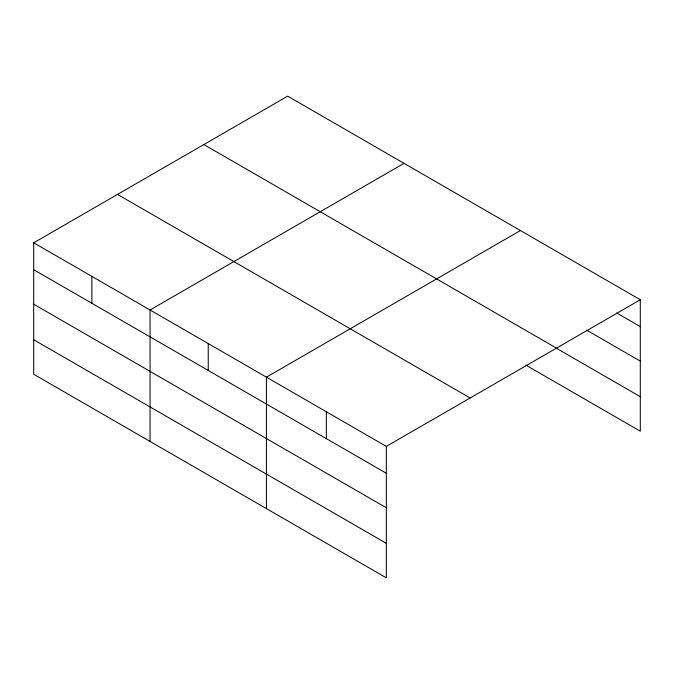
<?xml version="1.0" encoding="UTF-8"?>
<svg xmlns="http://www.w3.org/2000/svg" width="674" height="674" viewBox="0 0 674 674"><rect width="100%" height="100%" fill="white"/><g stroke="black" fill="none" stroke-linecap="round" stroke-linejoin="round"><path stroke-width="1.01" d="M33.7 242.8L386.32 446.382L386.32 577.837L33.7 374.255L33.7 242.8L287.68 96.163L640.3 299.745L640.3 431.2L525.863 365.131M404.046 163.344L150.066 309.981L150.066 441.436M520.412 230.525L266.424 377.162L266.424 508.617M386.32 446.382L640.3 299.745M616.685 312.997L640.3 326.629M586.717 330.201L640.3 361.138M203.868 144.556L556.488 348.138M555.831 347.927L640.3 396.691M117.512 194.407L470.132 397.989M33.7 269.684L386.32 473.266M33.7 304.193L386.32 507.775M33.7 339.747L386.32 543.328M326.368 411.772L326.368 438.656M208.249 343.572L208.249 370.456M91.883 276.391L91.883 303.275"/></g></svg>
